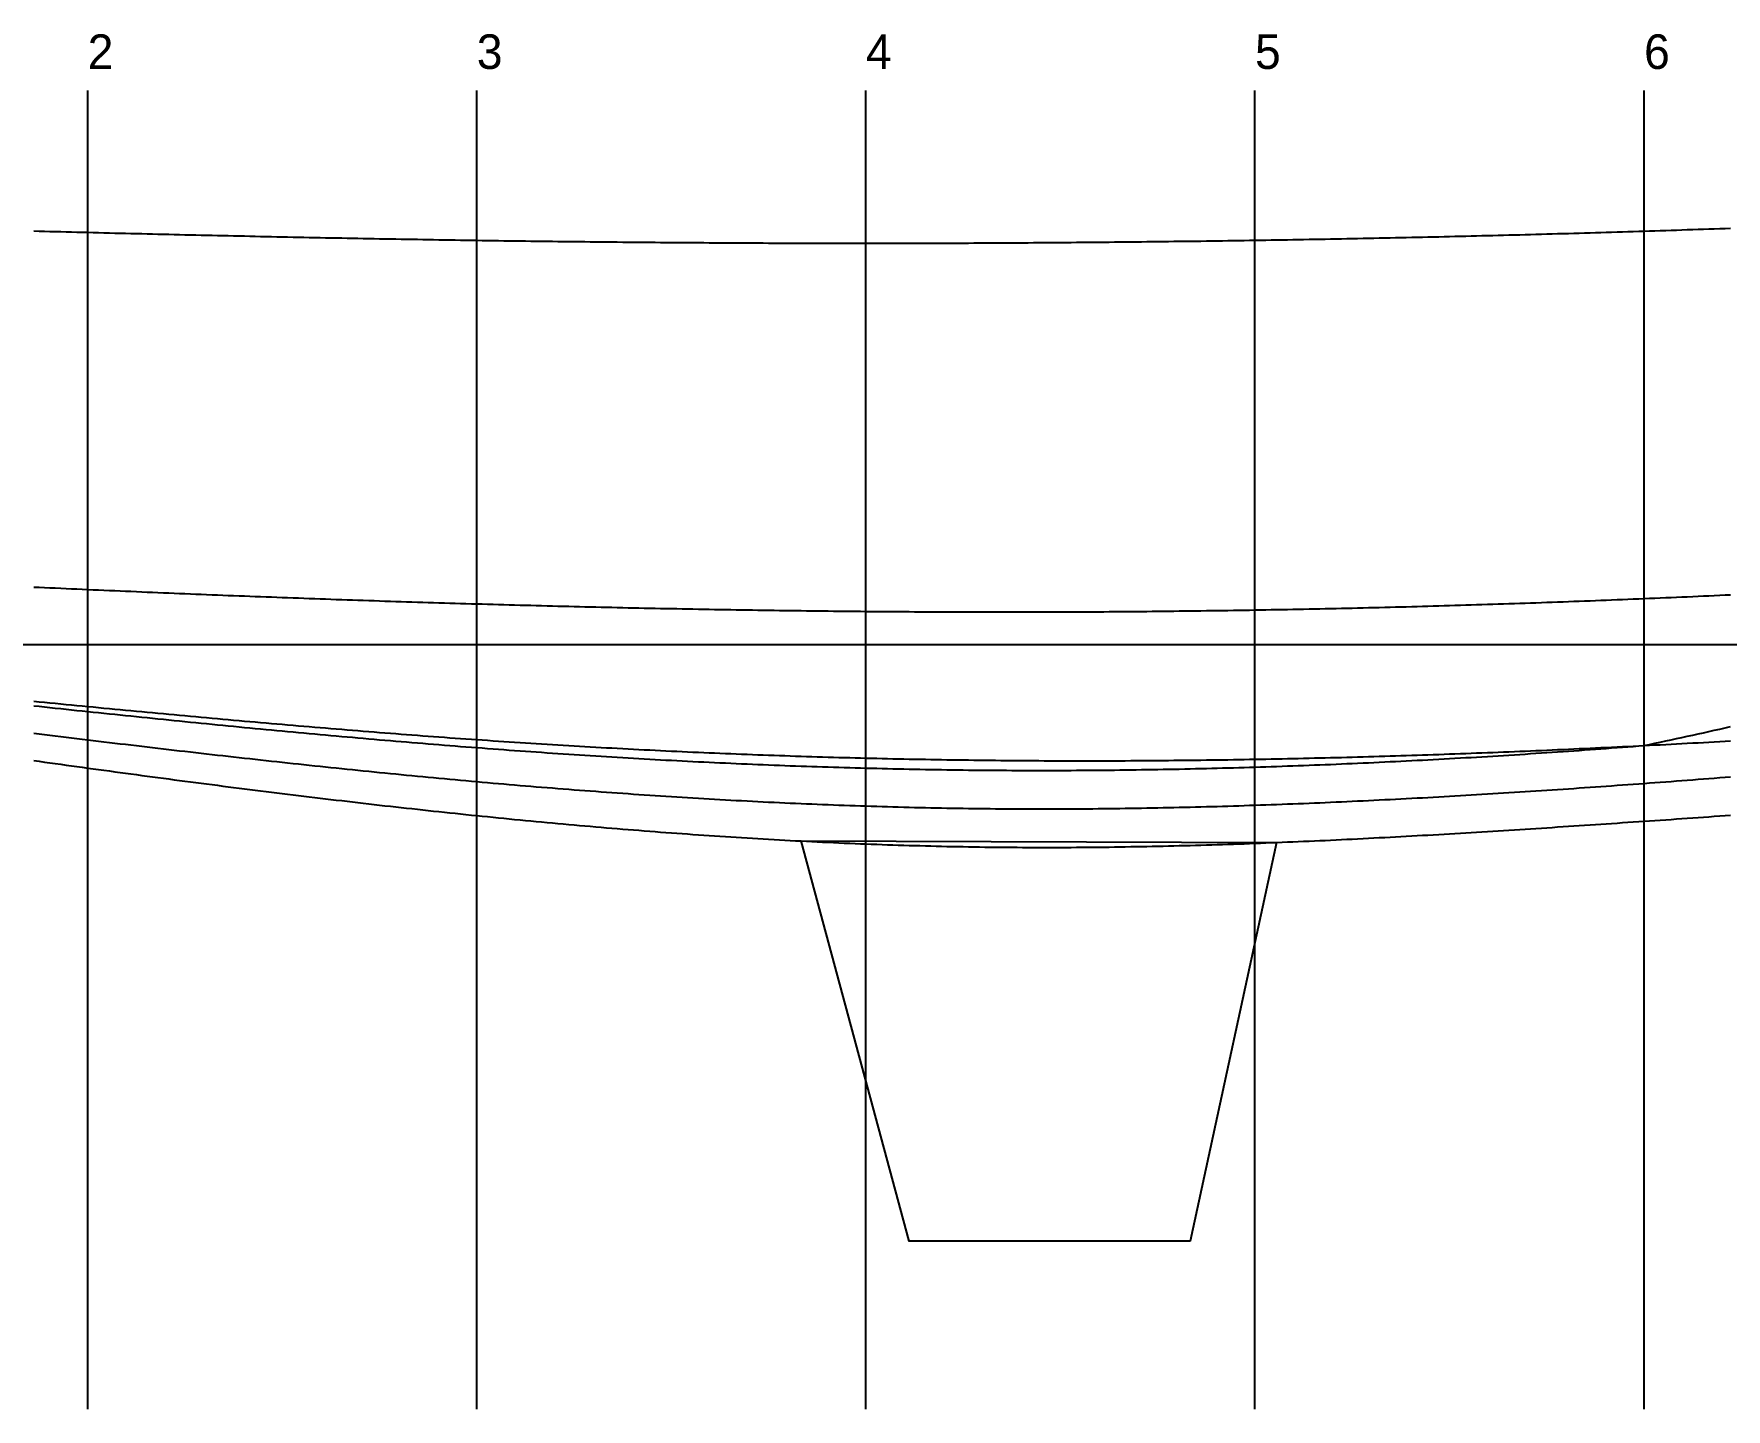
# Model space of a CAD drawing. Header units: millimetres. Extents: x -300 to 13200, y -3536 to 1881.
# Drawn here: x 1675 to 5590, y -1300 to 1881 of the extents above; entities that cross this region are included whole.
import ezdxf

# ---------------------------------------------------------------- set-up
doc = ezdxf.new("R2010")
doc.units = ezdxf.units.MM
for name, color, linetype in [('BATOKS', 3, 'Continuous'), ('KIL', 1, 'Continuous'), ('KORPUS', 7, 'Continuous'), ('SHPANGOUT', 8, 'Continuous'), ('TEXT', 7, 'Continuous'), ('VL', 5, 'Continuous')]:
    doc.layers.add(name, color=color, linetype=linetype)

msp = doc.modelspace()

# ---------------------------------------------------------------- linework, layer by layer
at = {"layer": 'BATOKS'}
for points in [[(1675, 327.1), (1687.5, 325.7), (1700, 324.4), (1712.5, 323.1), (1725, 321.7), (1737.5, 320.4), (1750, 319.1), (1762.5, 317.8), (1775, 316.4), (1787.5, 315.1), (1800, 313.8), (1812.5, 312.5), (1825, 311.2), (1837.5, 309.9), (1850, 308.6), (1862.5, 307.3), (1875, 306), (1887.5, 304.7), (1900, 303.4), (1912.5, 302.1), (1925, 300.8), (1937.5, 299.5), (1950, 298.3), (1962.5, 297), (1975, 295.7), (1987.5, 294.5), (2000, 293.2), (2012.5, 291.9), (2025, 290.7), (2037.5, 289.4), (2050, 288.2), (2062.5, 286.9), (2075, 285.7), (2087.5, 284.5), (2100, 283.2), (2112.5, 282), (2125, 280.8), (2137.5, 279.6), (2150, 278.4), (2162.5, 277.1), (2175, 275.9), (2187.5, 274.7), (2200, 273.5), (2212.5, 272.4), (2225, 271.2), (2237.5, 270), (2250, 268.8), (2262.5, 267.6), (2275, 266.5), (2287.5, 265.3), (2300, 264.2), (2312.5, 263), (2325, 261.9), (2337.5, 260.7), (2350, 259.6), (2362.5, 258.4), (2375, 257.3), (2387.5, 256.2), (2400, 255.1), (2412.5, 254), (2425, 252.9), (2437.5, 251.8), (2450, 250.7), (2462.5, 249.6), (2475, 248.5), (2487.5, 247.5), (2500, 246.4), (2512.5, 245.3), (2525, 244.3), (2537.5, 243.2), (2550, 242.2), (2562.5, 241.2), (2575, 240.1), (2587.5, 239.1), (2600, 238.1), (2612.5, 237.1), (2625, 236.1), (2637.5, 235.1), (2650, 234.1), (2662.5, 233.1), (2675, 232.1), (2687.5, 231.2), (2700, 230.2), (2712.5, 229.3), (2725, 228.3), (2737.5, 227.4), (2750, 226.4), (2762.5, 225.5), (2775, 224.6), (2787.5, 223.7), (2800, 222.8), (2812.5, 221.9), (2825, 221), (2837.5, 220.1), (2850, 219.3), (2862.5, 218.4), (2875, 217.5), (2887.5, 216.7), (2900, 215.9), (2912.5, 215), (2925, 214.2), (2937.5, 213.4), (2950, 212.6), (2962.5, 211.8), (2975, 211), (2987.5, 210.2), (3000, 209.4), (3012.5, 208.7), (3025, 207.9), (3037.5, 207.2), (3050, 206.4), (3062.5, 205.7), (3075, 205), (3087.5, 204.3), (3100, 203.6), (3112.5, 202.9), (3125, 202.2), (3137.5, 201.5), (3150, 200.9), (3162.5, 200.2), (3175, 199.5), (3187.5, 198.9), (3200, 198.3), (3212.5, 197.6), (3225, 197), (3237.5, 196.4), (3250, 195.8), (3262.5, 195.2), (3275, 194.7), (3287.5, 194.1), (3300, 193.5), (3312.5, 193), (3325, 192.4), (3337.5, 191.9), (3350, 191.4), (3362.5, 190.9), (3375, 190.4), (3387.5, 189.9), (3400, 189.4), (3412.5, 188.9), (3425, 188.4), (3437.5, 188), (3450, 187.5), (3462.5, 187.1), (3475, 186.7), (3487.5, 186.3), (3500, 185.8), (3512.5, 185.4), (3525, 185), (3537.5, 184.7), (3550, 184.3), (3562.5, 183.9), (3575, 183.6), (3587.5, 183.2), (3600, 182.9), (3612.5, 182.6), (3625, 182.3), (3637.5, 182), (3650, 181.7), (3662.5, 181.4), (3675, 181.1), (3687.5, 180.8), (3700, 180.6), (3712.5, 180.3), (3725, 180.1), (3737.5, 179.9), (3750, 179.7), (3762.5, 179.5), (3775, 179.3), (3787.5, 179.1), (3800, 178.9), (3812.5, 178.7), (3825, 178.6), (3837.5, 178.4), (3850, 178.3), (3862.5, 178.2), (3875, 178.1), (3887.5, 178), (3900, 177.9), (3912.5, 177.8), (3925, 177.7), (3937.5, 177.6), (3950, 177.6), (3962.5, 177.5), (3975, 177.5), (3987.5, 177.5), (4000, 177.5), (4012.5, 177.5), (4025, 177.5), (4037.5, 177.5), (4050, 177.5), (4062.5, 177.6), (4075, 177.6), (4087.5, 177.7), (4100, 177.7), (4112.5, 177.8), (4125, 177.9), (4137.5, 178), (4150, 178.1), (4162.5, 178.2), (4175, 178.4), (4187.5, 178.5), (4200, 178.7), (4212.5, 178.8), (4225, 179), (4237.5, 179.2), (4250, 179.4), (4262.5, 179.6), (4275, 179.8), (4287.5, 180), (4300, 180.2), (4312.5, 180.5), (4325, 180.7), (4337.5, 181), (4350, 181.2), (4362.5, 181.5), (4375, 181.8), (4387.5, 182.1), (4400, 182.4), (4412.5, 182.7), (4425, 183.1), (4437.5, 183.4), (4450, 183.7), (4462.5, 184.1), (4475, 184.5), (4487.5, 184.8), (4500, 185.2), (4512.5, 185.6), (4525, 186), (4537.5, 186.4), (4550, 186.8), (4562.5, 187.3), (4575, 187.7), (4587.5, 188.2), (4600, 188.6), (4612.5, 189.1), (4625, 189.5), (4637.5, 190), (4650, 190.5), (4662.5, 191), (4675, 191.5), (4687.5, 192), (4700, 192.6), (4712.5, 193.1), (4725, 193.6), (4737.5, 194.2), (4750, 194.8), (4762.5, 195.3), (4775, 195.9), (4787.5, 196.5), (4800, 197.1), (4812.5, 197.7), (4825, 198.3), (4837.5, 198.9), (4850, 199.5), (4862.5, 200.2), (4875, 200.8), (4887.5, 201.5), (4900, 202.1), (4912.5, 202.8), (4925, 203.5), (4937.5, 204.1), (4950, 204.8), (4962.5, 205.5), (4975, 206.2), (4987.5, 207), (5000, 207.7), (5012.5, 208.4), (5025, 209.2), (5037.5, 209.9), (5050, 210.7), (5062.5, 211.4), (5075, 212.2), (5087.5, 213), (5100, 213.8), (5112.5, 214.6), (5125, 215.4), (5137.5, 216.2), (5150, 217), (5162.5, 217.8), (5175, 218.7), (5187.5, 219.5), (5200, 220.3), (5212.5, 221.2), (5225, 222.1), (5237.5, 222.9), (5250, 223.8), (5262.5, 224.7), (5275, 225.6), (5287.5, 226.5), (5300, 227.4), (5312.5, 228.3), (5325, 229.3), (5337.5, 230.2), (5350, 231.1), (5362.5, 232.1), (5375, 233.1), (5387.5, 234), (5400, 235), (5412.5, 237.6), (5425, 240.3), (5437.5, 242.9), (5450, 245.6), (5462.5, 248.3), (5475, 251), (5487.5, 253.7), (5500, 256.4), (5512.5, 259.2), (5525, 261.9), (5537.5, 264.7), (5550, 267.5), (5562.5, 270.3), (5575, 273.2), (5587.5, 276), (5600, 278.9)], [(1675, 263.7), (1687.5, 262.1), (1700, 260.6), (1712.5, 259), (1725, 257.5), (1737.5, 256), (1750, 254.5), (1762.5, 252.9), (1775, 251.4), (1787.5, 249.9), (1800, 248.4), (1812.5, 246.9), (1825, 245.3), (1837.5, 243.8), (1850, 242.3), (1862.5, 240.8), (1875, 239.3), (1887.5, 237.9), (1900, 236.4), (1912.5, 234.9), (1925, 233.4), (1937.5, 231.9), (1950, 230.5), (1962.5, 229), (1975, 227.5), (1987.5, 226.1), (2000, 224.6), (2012.5, 223.1), (2025, 221.7), (2037.5, 220.3), (2050, 218.8), (2062.5, 217.4), (2075, 215.9), (2087.5, 214.5), (2100, 213.1), (2112.5, 211.7), (2125, 210.3), (2137.5, 208.9), (2150, 207.5), (2162.5, 206.1), (2175, 204.7), (2187.5, 203.3), (2200, 201.9), (2212.5, 200.5), (2225, 199.2), (2237.5, 197.8), (2250, 196.4), (2262.5, 195.1), (2275, 193.7), (2287.5, 192.4), (2300, 191), (2312.5, 189.7), (2325, 188.4), (2337.5, 187.1), (2350, 185.7), (2362.5, 184.4), (2375, 183.1), (2387.5, 181.8), (2400, 180.6), (2412.5, 179.3), (2425, 178), (2437.5, 176.7), (2450, 175.5), (2462.5, 174.2), (2475, 172.9), (2487.5, 171.7), (2500, 170.5), (2512.5, 169.2), (2525, 168), (2537.5, 166.8), (2550, 165.6), (2562.5, 164.4), (2575, 163.2), (2587.5, 162), (2600, 160.8), (2612.5, 159.6), (2625, 158.5), (2637.5, 157.3), (2650, 156.2), (2662.5, 155), (2675, 153.9), (2687.5, 152.7), (2700, 151.6), (2712.5, 150.5), (2725, 149.4), (2737.5, 148.3), (2750, 147.2), (2762.5, 146.1), (2775, 145.1), (2787.5, 144), (2800, 142.9), (2812.5, 141.9), (2825, 140.9), (2837.5, 139.8), (2850, 138.8), (2862.5, 137.8), (2875, 136.8), (2887.5, 135.8), (2900, 134.8), (2912.5, 133.8), (2925, 132.9), (2937.5, 131.9), (2950, 130.9), (2962.5, 130), (2975, 129.1), (2987.5, 128.1), (3000, 127.2), (3012.5, 126.3), (3025, 125.4), (3037.5, 124.5), (3050, 123.7), (3062.5, 122.8), (3075, 121.9), (3087.5, 121.1), (3100, 120.2), (3112.5, 119.4), (3125, 118.6), (3137.5, 117.8), (3150, 117), (3162.5, 116.2), (3175, 115.4), (3187.5, 114.6), (3200, 113.9), (3212.5, 113.1), (3225, 112.4), (3237.5, 111.7), (3250, 111), (3262.5, 110.2), (3275, 109.5), (3287.5, 108.9), (3300, 108.2), (3312.5, 107.5), (3325, 106.9), (3337.5, 106.2), (3350, 105.6), (3362.5, 105), (3375, 104.3), (3387.5, 103.7), (3400, 103.2), (3412.5, 102.6), (3425, 102), (3437.5, 101.4), (3450, 100.9), (3462.5, 100.4), (3475, 99.8), (3487.5, 99.3), (3500, 98.8), (3512.5, 98.3), (3525, 97.8), (3537.5, 97.4), (3550, 96.9), (3562.5, 96.5), (3575, 96), (3587.5, 95.6), (3600, 95.2), (3612.5, 94.8), (3625, 94.4), (3637.5, 94), (3650, 93.7), (3662.5, 93.3), (3675, 93), (3687.5, 92.7), (3700, 92.3), (3712.5, 92), (3725, 91.7), (3737.5, 91.5), (3750, 91.2), (3762.5, 90.9), (3775, 90.7), (3787.5, 90.5), (3800, 90.2), (3812.5, 90), (3825, 89.8), (3837.5, 89.7), (3850, 89.5), (3862.5, 89.3), (3875, 89.2), (3887.5, 89), (3900, 88.9), (3912.5, 88.8), (3925, 88.7), (3937.5, 88.7), (3950, 88.6), (3962.5, 88.5), (3975, 88.5), (3987.5, 88.5), (4000, 88.4), (4012.5, 88.4), (4025, 88.4), (4037.5, 88.5), (4050, 88.5), (4062.5, 88.5), (4075, 88.6), (4087.5, 88.6), (4100, 88.7), (4112.5, 88.8), (4125, 88.9), (4137.5, 89), (4150, 89.2), (4162.5, 89.3), (4175, 89.4), (4187.5, 89.6), (4200, 89.8), (4212.5, 90), (4225, 90.1), (4237.5, 90.3), (4250, 90.6), (4262.5, 90.8), (4275, 91), (4287.5, 91.3), (4300, 91.5), (4312.5, 91.8), (4325, 92.1), (4337.5, 92.4), (4350, 92.7), (4362.5, 93), (4375, 93.3), (4387.5, 93.6), (4400, 94), (4412.5, 94.3), (4425, 94.7), (4437.5, 95.1), (4450, 95.5), (4462.5, 95.8), (4475, 96.2), (4487.5, 96.7), (4500, 97.1), (4512.5, 97.5), (4525, 97.9), (4537.5, 98.4), (4550, 98.9), (4562.5, 99.3), (4575, 99.8), (4587.5, 100.3), (4600, 100.8), (4612.5, 101.3), (4625, 101.8), (4637.5, 102.3), (4650, 102.8), (4662.5, 103.4), (4675, 103.9), (4687.5, 104.5), (4700, 105), (4712.5, 105.6), (4725, 106.2), (4737.5, 106.8), (4750, 107.4), (4762.5, 108), (4775, 108.6), (4787.5, 109.2), (4800, 109.8), (4812.5, 110.4), (4825, 111.1), (4837.5, 111.7), (4850, 112.4), (4862.5, 113.1), (4875, 113.7), (4887.5, 114.4), (4900, 115.1), (4912.5, 115.8), (4925, 116.5), (4937.5, 117.2), (4950, 117.9), (4962.5, 118.6), (4975, 119.3), (4987.5, 120.1), (5000, 120.8), (5012.5, 121.6), (5025, 122.3), (5037.5, 123.1), (5050, 123.8), (5062.5, 124.6), (5075, 125.4), (5087.5, 126.2), (5100, 126.9), (5112.5, 127.7), (5125, 128.5), (5137.5, 129.3), (5150, 130.2), (5162.5, 131), (5175, 131.8), (5187.5, 132.6), (5200, 133.5), (5212.5, 134.3), (5225, 135.1), (5237.5, 136), (5250, 136.8), (5262.5, 137.7), (5275, 138.6), (5287.5, 139.4), (5300, 140.3), (5312.5, 141.2), (5325, 142.1), (5337.5, 143), (5350, 143.9), (5362.5, 144.8), (5375, 145.7), (5387.5, 146.6), (5400, 147.5), (5412.5, 148.4), (5425, 149.3), (5437.5, 150.3), (5450, 151.2), (5462.5, 152.1), (5475, 153.1), (5487.5, 154), (5500, 155), (5512.5, 155.9), (5525, 156.9), (5537.5, 157.9), (5550, 158.9), (5562.5, 159.8), (5575, 160.8), (5587.5, 161.8), (5600, 162.8)]]:
    msp.add_lwpolyline(points, dxfattribs=at)
at = {"layer": 'KIL'}
msp.add_lwpolyline([(3450, 14.2), (4550, 10.9), (4350, -911.5), (3700, -911.5)], close=True, dxfattribs=at)
at = {"layer": 'KORPUS'}
for points in [[(1675, 1425.3), (1687.5, 1425), (1700, 1424.6), (1712.5, 1424.3), (1725, 1424), (1737.5, 1423.7), (1750, 1423.3), (1762.5, 1423), (1775, 1422.7), (1787.5, 1422.4), (1800, 1422.1), (1812.5, 1421.8), (1825, 1421.4), (1837.5, 1421.1), (1850, 1420.8), (1862.5, 1420.5), (1875, 1420.2), (1887.5, 1419.9), (1900, 1419.6), (1912.5, 1419.3), (1925, 1419), (1937.5, 1418.7), (1950, 1418.4), (1962.5, 1418.1), (1975, 1417.8), (1987.5, 1417.5), (2000, 1417.2), (2012.5, 1416.9), (2025, 1416.6), (2037.5, 1416.3), (2050, 1416.1), (2062.5, 1415.8), (2075, 1415.5), (2087.5, 1415.2), (2100, 1414.9), (2112.5, 1414.7), (2125, 1414.4), (2137.5, 1414.1), (2150, 1413.8), (2162.5, 1413.6), (2175, 1413.3), (2187.5, 1413), (2200, 1412.8), (2212.5, 1412.5), (2225, 1412.2), (2237.5, 1412), (2250, 1411.7), (2262.5, 1411.5), (2275, 1411.2), (2287.5, 1411), (2300, 1410.7), (2312.5, 1410.5), (2325, 1410.2), (2337.5, 1410), (2350, 1409.7), (2362.5, 1409.5), (2375, 1409.2), (2387.5, 1409), (2400, 1408.8), (2412.5, 1408.5), (2425, 1408.3), (2437.5, 1408.1), (2450, 1407.8), (2462.5, 1407.6), (2475, 1407.4), (2487.5, 1407.2), (2500, 1406.9), (2512.5, 1406.7), (2525, 1406.5), (2537.5, 1406.3), (2550, 1406.1), (2562.5, 1405.9), (2575, 1405.7), (2587.5, 1405.5), (2600, 1405.3), (2612.5, 1405.1), (2625, 1404.9), (2637.5, 1404.7), (2650, 1404.5), (2662.5, 1404.3), (2675, 1404.1), (2687.5, 1403.9), (2700, 1403.7), (2712.5, 1403.5), (2725, 1403.4), (2737.5, 1403.2), (2750, 1403), (2762.5, 1402.8), (2775, 1402.7), (2787.5, 1402.5), (2800, 1402.3), (2812.5, 1402.2), (2825, 1402), (2837.5, 1401.8), (2850, 1401.7), (2862.5, 1401.5), (2875, 1401.4), (2887.5, 1401.2), (2900, 1401.1), (2912.5, 1400.9), (2925, 1400.8), (2937.5, 1400.7), (2950, 1400.5), (2962.5, 1400.4), (2975, 1400.3), (2987.5, 1400.1), (3000, 1400), (3012.5, 1399.9), (3025, 1399.8), (3037.5, 1399.6), (3050, 1399.5), (3062.5, 1399.4), (3075, 1399.3), (3087.5, 1399.2), (3100, 1399.1), (3112.5, 1399), (3125, 1398.9), (3137.5, 1398.8), (3150, 1398.7), (3162.5, 1398.6), (3175, 1398.5), (3187.5, 1398.4), (3200, 1398.3), (3212.5, 1398.2), (3225, 1398.2), (3237.5, 1398.1), (3250, 1398), (3262.5, 1397.9), (3275, 1397.9), (3287.5, 1397.8), (3300, 1397.7), (3312.5, 1397.7), (3325, 1397.6), (3337.5, 1397.6), (3350, 1397.5), (3362.5, 1397.5), (3375, 1397.4), (3387.5, 1397.4), (3400, 1397.3), (3412.5, 1397.3), (3425, 1397.2), (3437.5, 1397.2), (3450, 1397.2), (3462.5, 1397.1), (3475, 1397.1), (3487.5, 1397.1), (3500, 1397.1), (3512.5, 1397), (3525, 1397), (3537.5, 1397), (3550, 1397), (3562.5, 1397), (3575, 1397), (3587.5, 1397), (3600, 1397), (3612.5, 1397), (3625, 1397), (3637.5, 1397), (3650, 1397), (3662.5, 1397), (3675, 1397), (3687.5, 1397), (3700, 1397), (3712.5, 1397.1), (3725, 1397.1), (3737.5, 1397.1), (3750, 1397.2), (3762.5, 1397.2), (3775, 1397.2), (3787.5, 1397.3), (3800, 1397.3), (3812.5, 1397.3), (3825, 1397.4), (3837.5, 1397.4), (3850, 1397.5), (3862.5, 1397.5), (3875, 1397.6), (3887.5, 1397.7), (3900, 1397.7), (3912.5, 1397.8), (3925, 1397.9), (3937.5, 1397.9), (3950, 1398), (3962.5, 1398.1), (3975, 1398.1), (3987.5, 1398.2), (4000, 1398.3), (4012.5, 1398.4), (4025, 1398.5), (4037.5, 1398.6), (4050, 1398.7), (4062.5, 1398.8), (4075, 1398.9), (4087.5, 1399), (4100, 1399.1), (4112.5, 1399.2), (4125, 1399.3), (4137.5, 1399.4), (4150, 1399.5), (4162.5, 1399.6), (4175, 1399.8), (4187.5, 1399.9), (4200, 1400), (4212.5, 1400.1), (4225, 1400.3), (4237.5, 1400.4), (4250, 1400.5), (4262.5, 1400.7), (4275, 1400.8), (4287.5, 1401), (4300, 1401.1), (4312.5, 1401.3), (4325, 1401.4), (4337.5, 1401.6), (4350, 1401.7), (4362.5, 1401.9), (4375, 1402), (4387.5, 1402.2), (4400, 1402.4), (4412.5, 1402.6), (4425, 1402.7), (4437.5, 1402.9), (4450, 1403.1), (4462.5, 1403.3), (4475, 1403.5), (4487.5, 1403.6), (4500, 1403.8), (4512.5, 1404), (4525, 1404.2), (4537.5, 1404.4), (4550, 1404.6), (4562.5, 1404.8), (4575, 1405), (4587.5, 1405.2), (4600, 1405.5), (4612.5, 1405.7), (4625, 1405.9), (4637.5, 1406.1), (4650, 1406.3), (4662.5, 1406.6), (4675, 1406.8), (4687.5, 1407), (4700, 1407.3), (4712.5, 1407.5), (4725, 1407.7), (4737.5, 1408), (4750, 1408.2), (4762.5, 1408.5), (4775, 1408.7), (4787.5, 1409), (4800, 1409.2), (4812.5, 1409.5), (4825, 1409.8), (4837.5, 1410), (4850, 1410.3), (4862.5, 1410.6), (4875, 1410.9), (4887.5, 1411.1), (4900, 1411.4), (4912.5, 1411.7), (4925, 1412), (4937.5, 1412.3), (4950, 1412.6), (4962.5, 1412.9), (4975, 1413.2), (4987.5, 1413.5), (5000, 1413.8), (5012.5, 1414.1), (5025, 1414.4), (5037.5, 1414.7), (5050, 1415), (5062.5, 1415.3), (5075, 1415.6), (5087.5, 1416), (5100, 1416.3), (5112.5, 1416.6), (5125, 1417), (5137.5, 1417.3), (5150, 1417.6), (5162.5, 1418), (5175, 1418.3), (5187.5, 1418.7), (5200, 1419), (5212.5, 1419.4), (5225, 1419.7), (5237.5, 1420.1), (5250, 1420.4), (5262.5, 1420.8), (5275, 1421.2), (5287.5, 1421.5), (5300, 1421.9), (5312.5, 1422.3), (5325, 1422.7), (5337.5, 1423), (5350, 1423.4), (5362.5, 1423.8), (5375, 1424.2), (5387.5, 1424.6), (5400, 1425), (5412.5, 1425.4), (5425, 1425.8), (5437.5, 1426.2), (5450, 1426.6), (5462.5, 1427), (5475, 1427.4), (5487.5, 1427.9), (5500, 1428.3), (5512.5, 1428.7), (5525, 1429.1), (5537.5, 1429.6), (5550, 1430), (5562.5, 1430.4), (5575, 1430.9), (5587.5, 1431.3), (5600, 1431.7)], [(1675, 601.7), (1687.5, 601.1), (1700, 600.5), (1712.5, 600), (1725, 599.4), (1737.5, 598.8), (1750, 598.3), (1762.5, 597.7), (1775, 597.1), (1787.5, 596.6), (1800, 596), (1812.5, 595.5), (1825, 594.9), (1837.5, 594.4), (1850, 593.8), (1862.5, 593.3), (1875, 592.7), (1887.5, 592.2), (1900, 591.7), (1912.5, 591.1), (1925, 590.6), (1937.5, 590.1), (1950, 589.5), (1962.5, 589), (1975, 588.5), (1987.5, 588), (2000, 587.5), (2012.5, 586.9), (2025, 586.4), (2037.5, 585.9), (2050, 585.4), (2062.5, 584.9), (2075, 584.4), (2087.5, 583.9), (2100, 583.4), (2112.5, 582.9), (2125, 582.4), (2137.5, 581.9), (2150, 581.4), (2162.5, 581), (2175, 580.5), (2187.5, 580), (2200, 579.5), (2212.5, 579), (2225, 578.6), (2237.5, 578.1), (2250, 577.6), (2262.5, 577.2), (2275, 576.7), (2287.5, 576.3), (2300, 575.8), (2312.5, 575.3), (2325, 574.9), (2337.5, 574.5), (2350, 574), (2362.5, 573.6), (2375, 573.1), (2387.5, 572.7), (2400, 572.3), (2412.5, 571.8), (2425, 571.4), (2437.5, 571), (2450, 570.6), (2462.5, 570.1), (2475, 569.7), (2487.5, 569.3), (2500, 568.9), (2512.5, 568.5), (2525, 568.1), (2537.5, 567.7), (2550, 567.3), (2562.5, 566.9), (2575, 566.5), (2587.5, 566.1), (2600, 565.7), (2612.5, 565.3), (2625, 565), (2637.5, 564.6), (2650, 564.2), (2662.5, 563.8), (2675, 563.5), (2687.5, 563.1), (2700, 562.7), (2712.5, 562.4), (2725, 562), (2737.5, 561.7), (2750, 561.3), (2762.5, 561), (2775, 560.6), (2787.5, 560.3), (2800, 560), (2812.5, 559.6), (2825, 559.3), (2837.5, 559), (2850, 558.6), (2862.5, 558.3), (2875, 558), (2887.5, 557.7), (2900, 557.4), (2912.5, 557.1), (2925, 556.8), (2937.5, 556.5), (2950, 556.2), (2962.5, 555.9), (2975, 555.6), (2987.5, 555.3), (3000, 555), (3012.5, 554.7), (3025, 554.4), (3037.5, 554.2), (3050, 553.9), (3062.5, 553.6), (3075, 553.4), (3087.5, 553.1), (3100, 552.8), (3112.5, 552.6), (3125, 552.3), (3137.5, 552.1), (3150, 551.8), (3162.5, 551.6), (3175, 551.4), (3187.5, 551.1), (3200, 550.9), (3212.5, 550.7), (3225, 550.4), (3237.5, 550.2), (3250, 550), (3262.5, 549.8), (3275, 549.6), (3287.5, 549.4), (3300, 549.2), (3312.5, 549), (3325, 548.8), (3337.5, 548.6), (3350, 548.4), (3362.5, 548.2), (3375, 548), (3387.5, 547.8), (3400, 547.7), (3412.5, 547.5), (3425, 547.3), (3437.5, 547.2), (3450, 547), (3462.5, 546.9), (3475, 546.7), (3487.5, 546.6), (3500, 546.4), (3512.5, 546.3), (3525, 546.1), (3537.5, 546), (3550, 545.9), (3562.5, 545.8), (3575, 545.6), (3587.5, 545.5), (3600, 545.4), (3612.5, 545.3), (3625, 545.2), (3637.5, 545.1), (3650, 545), (3662.5, 544.9), (3675, 544.8), (3687.5, 544.8), (3700, 544.7), (3712.5, 544.6), (3725, 544.5), (3737.5, 544.5), (3750, 544.4), (3762.5, 544.3), (3775, 544.3), (3787.5, 544.2), (3800, 544.2), (3812.5, 544.1), (3825, 544.1), (3837.5, 544.1), (3850, 544), (3862.5, 544), (3875, 544), (3887.5, 544), (3900, 544), (3912.5, 544), (3925, 544), (3937.5, 544), (3950, 544), (3962.5, 544), (3975, 544), (3987.5, 544), (4000, 544), (4012.5, 544.1), (4025, 544.1), (4037.5, 544.1), (4050, 544.2), (4062.5, 544.2), (4075, 544.3), (4087.5, 544.3), (4100, 544.4), (4112.5, 544.4), (4125, 544.5), (4137.5, 544.6), (4150, 544.6), (4162.5, 544.7), (4175, 544.8), (4187.5, 544.9), (4200, 545), (4212.5, 545.1), (4225, 545.2), (4237.5, 545.3), (4250, 545.4), (4262.5, 545.5), (4275, 545.7), (4287.5, 545.8), (4300, 545.9), (4312.5, 546.1), (4325, 546.2), (4337.5, 546.4), (4350, 546.5), (4362.5, 546.7), (4375, 546.8), (4387.5, 547), (4400, 547.2), (4412.5, 547.3), (4425, 547.5), (4437.5, 547.7), (4450, 547.9), (4462.5, 548.1), (4475, 548.3), (4487.5, 548.5), (4500, 548.7), (4512.5, 548.9), (4525, 549.1), (4537.5, 549.3), (4550, 549.5), (4562.5, 549.8), (4575, 550), (4587.5, 550.2), (4600, 550.5), (4612.5, 550.7), (4625, 551), (4637.5, 551.2), (4650, 551.5), (4662.5, 551.7), (4675, 552), (4687.5, 552.3), (4700, 552.6), (4712.5, 552.8), (4725, 553.1), (4737.5, 553.4), (4750, 553.7), (4762.5, 554), (4775, 554.3), (4787.5, 554.6), (4800, 554.9), (4812.5, 555.3), (4825, 555.6), (4837.5, 555.9), (4850, 556.2), (4862.5, 556.6), (4875, 556.9), (4887.5, 557.2), (4900, 557.6), (4912.5, 557.9), (4925, 558.3), (4937.5, 558.7), (4950, 559), (4962.5, 559.4), (4975, 559.8), (4987.5, 560.1), (5000, 560.5), (5012.5, 560.9), (5025, 561.3), (5037.5, 561.7), (5050, 562.1), (5062.5, 562.5), (5075, 562.9), (5087.5, 563.3), (5100, 563.7), (5112.5, 564.2), (5125, 564.6), (5137.5, 565), (5150, 565.4), (5162.5, 565.9), (5175, 566.3), (5187.5, 566.8), (5200, 567.2), (5212.5, 567.7), (5225, 568.1), (5237.5, 568.6), (5250, 569.1), (5262.5, 569.5), (5275, 570), (5287.5, 570.5), (5300, 571), (5312.5, 571.5), (5325, 572), (5337.5, 572.5), (5350, 573), (5362.5, 573.5), (5375, 574), (5387.5, 574.5), (5400, 575), (5412.5, 575.5), (5425, 576), (5437.5, 576.6), (5450, 577.1), (5462.5, 577.7), (5475, 578.2), (5487.5, 578.7), (5500, 579.3), (5512.5, 579.8), (5525, 580.4), (5537.5, 581), (5550, 581.5), (5562.5, 582.1), (5575, 582.7), (5587.5, 583.3), (5600, 583.9)], [(1675, 337.6), (1687.5, 336.4), (1700, 335.1), (1712.5, 333.9), (1725, 332.7), (1737.5, 331.5), (1750, 330.3), (1762.5, 329), (1775, 327.8), (1787.5, 326.6), (1800, 325.4), (1812.5, 324.2), (1825, 323), (1837.5, 321.8), (1850, 320.6), (1862.5, 319.4), (1875, 318.2), (1887.5, 317), (1900, 315.8), (1912.5, 314.7), (1925, 313.5), (1937.5, 312.3), (1950, 311.1), (1962.5, 310), (1975, 308.8), (1987.5, 307.6), (2000, 306.5), (2012.5, 305.3), (2025, 304.2), (2037.5, 303), (2050, 301.9), (2062.5, 300.7), (2075, 299.6), (2087.5, 298.4), (2100, 297.3), (2112.5, 296.2), (2125, 295.1), (2137.5, 294), (2150, 292.8), (2162.5, 291.7), (2175, 290.6), (2187.5, 289.5), (2200, 288.4), (2212.5, 287.3), (2225, 286.2), (2237.5, 285.2), (2250, 284.1), (2262.5, 283), (2275, 281.9), (2287.5, 280.9), (2300, 279.8), (2312.5, 278.8), (2325, 277.7), (2337.5, 276.7), (2350, 275.6), (2362.5, 274.6), (2375, 273.6), (2387.5, 272.5), (2400, 271.5), (2412.5, 270.5), (2425, 269.5), (2437.5, 268.5), (2450, 267.5), (2462.5, 266.5), (2475, 265.5), (2487.5, 264.5), (2500, 263.6), (2512.5, 262.6), (2525, 261.6), (2537.5, 260.7), (2550, 259.7), (2562.5, 258.8), (2575, 257.8), (2587.5, 256.9), (2600, 256), (2612.5, 255.1), (2625, 254.2), (2637.5, 253.2), (2650, 252.3), (2662.5, 251.5), (2675, 250.6), (2687.5, 249.7), (2700, 248.8), (2712.5, 247.9), (2725, 247.1), (2737.5, 246.2), (2750, 245.4), (2762.5, 244.5), (2775, 243.7), (2787.5, 242.9), (2800, 242.1), (2812.5, 241.3), (2825, 240.5), (2837.5, 239.7), (2850, 238.9), (2862.5, 238.1), (2875, 237.3), (2887.5, 236.5), (2900, 235.8), (2912.5, 235), (2925, 234.3), (2937.5, 233.6), (2950, 232.8), (2962.5, 232.1), (2975, 231.4), (2987.5, 230.7), (3000, 230), (3012.5, 229.3), (3025, 228.6), (3037.5, 228), (3050, 227.3), (3062.5, 226.6), (3075, 226), (3087.5, 225.4), (3100, 224.7), (3112.5, 224.1), (3125, 223.5), (3137.5, 222.9), (3150, 222.3), (3162.5, 221.7), (3175, 221.1), (3187.5, 220.5), (3200, 220), (3212.5, 219.4), (3225, 218.9), (3237.5, 218.3), (3250, 217.8), (3262.5, 217.3), (3275, 216.7), (3287.5, 216.2), (3300, 215.7), (3312.5, 215.2), (3325, 214.8), (3337.5, 214.3), (3350, 213.8), (3362.5, 213.3), (3375, 212.9), (3387.5, 212.4), (3400, 212), (3412.5, 211.6), (3425, 211.2), (3437.5, 210.7), (3450, 210.3), (3462.5, 209.9), (3475, 209.5), (3487.5, 209.2), (3500, 208.8), (3512.5, 208.4), (3525, 208.1), (3537.5, 207.7), (3550, 207.4), (3562.5, 207), (3575, 206.7), (3587.5, 206.4), (3600, 206.1), (3612.5, 205.8), (3625, 205.5), (3637.5, 205.2), (3650, 204.9), (3662.5, 204.6), (3675, 204.3), (3687.5, 204.1), (3700, 203.8), (3712.5, 203.6), (3725, 203.4), (3737.5, 203.1), (3750, 202.9), (3762.5, 202.7), (3775, 202.5), (3787.5, 202.3), (3800, 202.1), (3812.5, 201.9), (3825, 201.7), (3837.5, 201.6), (3850, 201.4), (3862.5, 201.3), (3875, 201.1), (3887.5, 201), (3900, 200.8), (3912.5, 200.7), (3925, 200.6), (3937.5, 200.5), (3950, 200.4), (3962.5, 200.3), (3975, 200.2), (3987.5, 200.2), (4000, 200.1), (4012.5, 200), (4025, 200), (4037.5, 199.9), (4050, 199.9), (4062.5, 199.9), (4075, 199.8), (4087.5, 199.8), (4100, 199.8), (4112.5, 199.8), (4125, 199.8), (4137.5, 199.8), (4150, 199.8), (4162.5, 199.9), (4175, 199.9), (4187.5, 199.9), (4200, 200), (4212.5, 200.1), (4225, 200.1), (4237.5, 200.2), (4250, 200.3), (4262.5, 200.4), (4275, 200.5), (4287.5, 200.6), (4300, 200.7), (4312.5, 200.8), (4325, 200.9), (4337.5, 201), (4350, 201.2), (4362.5, 201.3), (4375, 201.5), (4387.5, 201.6), (4400, 201.8), (4412.5, 202), (4425, 202.1), (4437.5, 202.3), (4450, 202.5), (4462.5, 202.7), (4475, 202.9), (4487.5, 203.1), (4500, 203.3), (4512.5, 203.6), (4525, 203.8), (4537.5, 204), (4550, 204.3), (4562.5, 204.5), (4575, 204.8), (4587.5, 205.1), (4600, 205.3), (4612.5, 205.6), (4625, 205.9), (4637.5, 206.2), (4650, 206.5), (4662.5, 206.8), (4675, 207.1), (4687.5, 207.4), (4700, 207.7), (4712.5, 208.1), (4725, 208.4), (4737.5, 208.8), (4750, 209.1), (4762.5, 209.5), (4775, 209.8), (4787.5, 210.2), (4800, 210.6), (4812.5, 210.9), (4825, 211.3), (4837.5, 211.7), (4850, 212.1), (4862.5, 212.5), (4875, 212.9), (4887.5, 213.3), (4900, 213.7), (4912.5, 214.2), (4925, 214.6), (4937.5, 215), (4950, 215.5), (4962.5, 215.9), (4975, 216.4), (4987.5, 216.8), (5000, 217.3), (5012.5, 217.8), (5025, 218.3), (5037.5, 218.7), (5050, 219.2), (5062.5, 219.7), (5075, 220.2), (5087.5, 220.7), (5100, 221.2), (5112.5, 221.7), (5125, 222.3), (5137.5, 222.8), (5150, 223.3), (5162.5, 223.9), (5175, 224.4), (5187.5, 224.9), (5200, 225.5), (5212.5, 226.1), (5225, 226.6), (5237.5, 227.2), (5250, 227.8), (5262.5, 228.3), (5275, 228.9), (5287.5, 229.5), (5300, 230.1), (5312.5, 230.7), (5325, 231.3), (5337.5, 231.9), (5350, 232.5), (5362.5, 233.1), (5375, 233.7), (5387.5, 234.4), (5400, 235), (5412.5, 235.6), (5425, 236.3), (5437.5, 236.9), (5450, 237.6), (5462.5, 238.2), (5475, 238.9), (5487.5, 239.5), (5500, 240.2), (5512.5, 240.9), (5525, 241.6), (5537.5, 242.2), (5550, 242.9), (5562.5, 243.6), (5575, 244.3), (5587.5, 245), (5600, 245.7)], [(1675, 200.3), (1687.5, 198.5), (1700, 196.8), (1712.5, 195), (1725, 193.3), (1737.5, 191.6), (1750, 189.8), (1762.5, 188.1), (1775, 186.4), (1787.5, 184.7), (1800, 182.9), (1812.5, 181.2), (1825, 179.5), (1837.5, 177.8), (1850, 176.1), (1862.5, 174.4), (1875, 172.7), (1887.5, 171), (1900, 169.3), (1912.5, 167.7), (1925, 166), (1937.5, 164.3), (1950, 162.6), (1962.5, 161), (1975, 159.3), (1987.5, 157.6), (2000, 156), (2012.5, 154.3), (2025, 152.7), (2037.5, 151.1), (2050, 149.4), (2062.5, 147.8), (2075, 146.2), (2087.5, 144.6), (2100, 143), (2112.5, 141.4), (2125, 139.8), (2137.5, 138.2), (2150, 136.6), (2162.5, 135), (2175, 133.4), (2187.5, 131.8), (2200, 130.3), (2212.5, 128.7), (2225, 127.1), (2237.5, 125.6), (2250, 124), (2262.5, 122.5), (2275, 121), (2287.5, 119.5), (2300, 117.9), (2312.5, 116.4), (2325, 114.9), (2337.5, 113.4), (2350, 111.9), (2362.5, 110.4), (2375, 109), (2387.5, 107.5), (2400, 106), (2412.5, 104.6), (2425, 103.1), (2437.5, 101.7), (2450, 100.2), (2462.5, 98.8), (2475, 97.4), (2487.5, 95.9), (2500, 94.5), (2512.5, 93.1), (2525, 91.7), (2537.5, 90.4), (2550, 89), (2562.5, 87.6), (2575, 86.2), (2587.5, 84.9), (2600, 83.5), (2612.5, 82.2), (2625, 80.9), (2637.5, 79.5), (2650, 78.2), (2662.5, 76.9), (2675, 75.6), (2687.5, 74.3), (2700, 73), (2712.5, 71.8), (2725, 70.5), (2737.5, 69.3), (2750, 68), (2762.5, 66.8), (2775, 65.5), (2787.5, 64.3), (2800, 63.1), (2812.5, 61.9), (2825, 60.7), (2837.5, 59.5), (2850, 58.3), (2862.5, 57.2), (2875, 56), (2887.5, 54.9), (2900, 53.7), (2912.5, 52.6), (2925, 51.5), (2937.5, 50.4), (2950, 49.3), (2962.5, 48.2), (2975, 47.1), (2987.5, 46.1), (3000, 45), (3012.5, 44), (3025, 42.9), (3037.5, 41.9), (3050, 40.9), (3062.5, 39.9), (3075, 38.9), (3087.5, 37.9), (3100, 36.9), (3112.5, 35.9), (3125, 35), (3137.5, 34), (3150, 33.1), (3162.5, 32.2), (3175, 31.3), (3187.5, 30.4), (3200, 29.5), (3212.5, 28.6), (3225, 27.8), (3237.5, 26.9), (3250, 26.1), (3262.5, 25.2), (3275, 24.4), (3287.5, 23.6), (3300, 22.8), (3312.5, 22), (3325, 21.3), (3337.5, 20.5), (3350, 19.8), (3362.5, 19), (3375, 18.3), (3387.5, 17.6), (3400, 16.9), (3412.5, 16.2), (3425, 15.6), (3437.5, 14.9), (3450, 14.2), (3462.5, 13.6), (3475, 13), (3487.5, 12.4), (3500, 11.8), (3512.5, 11.2), (3525, 10.6), (3537.5, 10.1), (3550, 9.5), (3562.5, 9), (3575, 8.5), (3587.5, 8), (3600, 7.5), (3612.5, 7), (3625, 6.6), (3637.5, 6.1), (3650, 5.7), (3662.5, 5.3), (3675, 4.9), (3687.5, 4.5), (3700, 4.1), (3712.5, 3.7), (3725, 3.4), (3737.5, 3), (3750, 2.7), (3762.5, 2.4), (3775, 2.1), (3787.5, 1.8), (3800, 1.6), (3812.5, 1.3), (3825, 1.1), (3837.5, 0.9), (3850, 0.7), (3862.5, 0.5), (3875, 0.3), (3887.5, 0.1), (3900, 0), (3912.5, -0.1), (3925, -0.2), (3937.5, -0.3), (3950, -0.4), (3962.5, -0.5), (3975, -0.5), (3987.5, -0.6), (4000, -0.6), (4012.5, -0.6), (4025, -0.6), (4037.5, -0.6), (4050, -0.6), (4062.5, -0.5), (4075, -0.5), (4087.5, -0.4), (4100, -0.3), (4112.5, -0.2), (4125, -0.1), (4137.5, 0), (4150, 0.2), (4162.5, 0.3), (4175, 0.5), (4187.5, 0.7), (4200, 0.9), (4212.5, 1.1), (4225, 1.3), (4237.5, 1.5), (4250, 1.8), (4262.5, 2), (4275, 2.3), (4287.5, 2.6), (4300, 2.8), (4312.5, 3.1), (4325, 3.4), (4337.5, 3.8), (4350, 4.1), (4362.5, 4.4), (4375, 4.8), (4387.5, 5.2), (4400, 5.5), (4412.5, 5.9), (4425, 6.3), (4437.5, 6.7), (4450, 7.2), (4462.5, 7.6), (4475, 8), (4487.5, 8.5), (4500, 8.9), (4512.5, 9.4), (4525, 9.9), (4537.5, 10.4), (4550, 10.9), (4562.5, 11.4), (4575, 11.9), (4587.5, 12.4), (4600, 12.9), (4612.5, 13.5), (4625, 14), (4637.5, 14.6), (4650, 15.1), (4662.5, 15.7), (4675, 16.3), (4687.5, 16.9), (4700, 17.5), (4712.5, 18.1), (4725, 18.7), (4737.5, 19.3), (4750, 20), (4762.5, 20.6), (4775, 21.2), (4787.5, 21.9), (4800, 22.6), (4812.5, 23.2), (4825, 23.9), (4837.5, 24.6), (4850, 25.2), (4862.5, 25.9), (4875, 26.6), (4887.5, 27.3), (4900, 28), (4912.5, 28.8), (4925, 29.5), (4937.5, 30.2), (4950, 30.9), (4962.5, 31.7), (4975, 32.4), (4987.5, 33.2), (5000, 33.9), (5012.5, 34.7), (5025, 35.4), (5037.5, 36.2), (5050, 37), (5062.5, 37.8), (5075, 38.5), (5087.5, 39.3), (5100, 40.1), (5112.5, 40.9), (5125, 41.7), (5137.5, 42.5), (5150, 43.3), (5162.5, 44.1), (5175, 44.9), (5187.5, 45.7), (5200, 46.6), (5212.5, 47.4), (5225, 48.2), (5237.5, 49), (5250, 49.9), (5262.5, 50.7), (5275, 51.5), (5287.5, 52.4), (5300, 53.2), (5312.5, 54.1), (5325, 54.9), (5337.5, 55.7), (5350, 56.6), (5362.5, 57.4), (5375, 58.3), (5387.5, 59.1), (5400, 60), (5412.5, 60.9), (5425, 61.7), (5437.5, 62.6), (5450, 63.4), (5462.5, 64.3), (5475, 65.2), (5487.5, 66), (5500, 66.9), (5512.5, 67.8), (5525, 68.6), (5537.5, 69.5), (5550, 70.4), (5562.5, 71.3), (5575, 72.1), (5587.5, 73), (5600, 73.9)]]:
    msp.add_lwpolyline(points, dxfattribs=at)
at = {"layer": 'SHPANGOUT'}
for p, q in [((1800, -1300), (1800, 1750)), ((2700, -1300), (2700, 1750)), ((3600, -1300), (3600, 1750)), ((4500, -1300), (4500, 1750)), ((5400, -1300), (5400, 1750))]:
    msp.add_line(p, q, dxfattribs=at)
at = {"layer": 'VL'}
msp.add_line((-300, 468.5), (9300, 468.5), dxfattribs=at)

# ---------------------------------------------------------------- texts
at = {"layer": 'TEXT'}
for s, p in [('2', (1800, 1800)), ('3', (2700, 1800)), ('4', (3600, 1800)), ('5', (4500, 1800)), ('6', (5400, 1800))]:
    msp.add_text(s, height=80, dxfattribs=at).set_placement(p)

doc.saveas('drawing.dxf')
